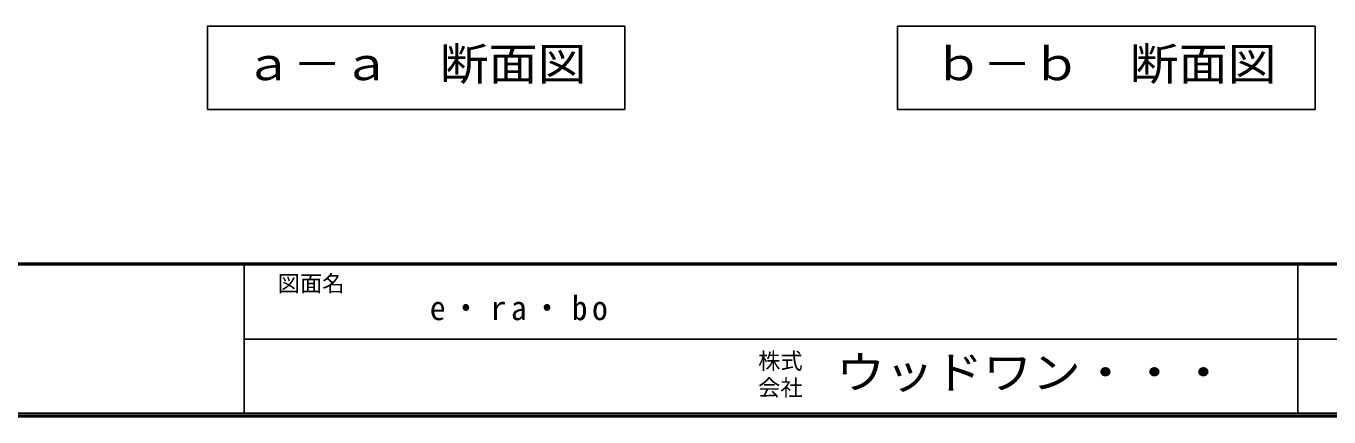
# Model space of a CAD drawing. Units: millimetres at full size, sheet at 1:20; details may follow other scales. Extents: x -3922 to 3878, y -2932 to 2722.
# Drawn here: x -414 to 1927, y -2864 to -2161 of the extents above; entities that cross this region are included whole.
import ezdxf
from ezdxf.enums import TextEntityAlignment as Align

# ---------------------------------------------------------------- set-up
doc = ezdxf.new("R2010")
doc.units = ezdxf.units.MM
doc.header["$LTSCALE"] = 20
for name, color, linetype in [('0-A_文字', 7, 'Continuous'), ('F-1_枠', 6, 'Continuous'), ('F-A_文字', 7, 'Continuous')]:
    doc.layers.add(name, color=color, linetype=linetype)
doc.styles.add('ＭＳ ゴシック', font='')
doc.styles.get('ＭＳ ゴシック').set_extended_font_data('MS Gothic')

msp = doc.modelspace()

# ---------------------------------------------------------------- linework, layer by layer
at = {"layer": '0-A_文字'}
for p, q in [((661.94, -2161.27), (661.94, -2311.27)), ((1901.94, -2161.27), (1901.94, -2311.27)), ((-88.06, -2311.27), (661.94, -2311.27)), ((1151.94, -2311.27), (1901.94, -2311.27))]:
    msp.add_line(p, q, dxfattribs=at)
for points in [[(661.94, -2161.27), (-88.06, -2161.27), (-88.06, -2311.27)], [(1901.94, -2161.27), (1151.94, -2161.27), (1151.94, -2311.27)]]:
    msp.add_lwpolyline(points, dxfattribs=at)
at = {"layer": 'F-1_枠'}
for p, q in [((3877.97, -2587.71), (-3922.03, -2587.71)), ((3877.97, -2591.04), (-3922.03, -2591.04)), ((-22.03, -2591.04), (-22.03, -2857.71)), ((1871.3, -2591.04), (1871.3, -2857.71)), ((-22.03, -2724.37), (3871.3, -2724.38)), ((3877.97, -2857.71), (-3922.03, -2857.71)), ((3877.97, -2861.04), (-3922.03, -2861.04)), ((3877.97, -2864.37), (-3922.03, -2864.37))]:
    msp.add_line(p, q, dxfattribs=at)

# ---------------------------------------------------------------- texts
at = {"layer": '0-A_文字', "style": 'ＭＳ ゴシック', "width": 1.1}
for s, p in [('ａ－ａ\u3000断面図', (-23.06, -2276.27)), ('ｂ－ｂ\u3000断面図', (1216.94, -2276.27))]:
    msp.add_text(s, height=58.65, dxfattribs=at).set_placement(p, align=Align.BOTTOM_LEFT)
at = {"layer": 'F-A_文字', "style": 'ＭＳ ゴシック'}
for s, p in [('図面名', (37.97, -2647.71)), ('株式', (901.3, -2787.04)), ('会社', (901.3, -2835.04))]:
    msp.add_text(s, height=29.33, dxfattribs=at).set_placement(p, align=Align.BOTTOM_LEFT)
at = {"layer": 'F-A_文字', "style": 'ＭＳ ゴシック', "width": 1.1}
msp.add_text('ウッドワン・・・', height=58.65, dxfattribs=at).set_placement((1041.3, -2831.04), align=Align.BOTTOM_LEFT)
at = {"layer": 'F-A_文字', "insert": (311.3, -2691.04), "char_height": 43.99, "attachment_point": 7, "style": 'ＭＳ ゴシック'}
msp.add_mtext('\\T1.28;\\W0.95;e・ra・bo', dxfattribs=at)

doc.saveas('drawing.dxf')
